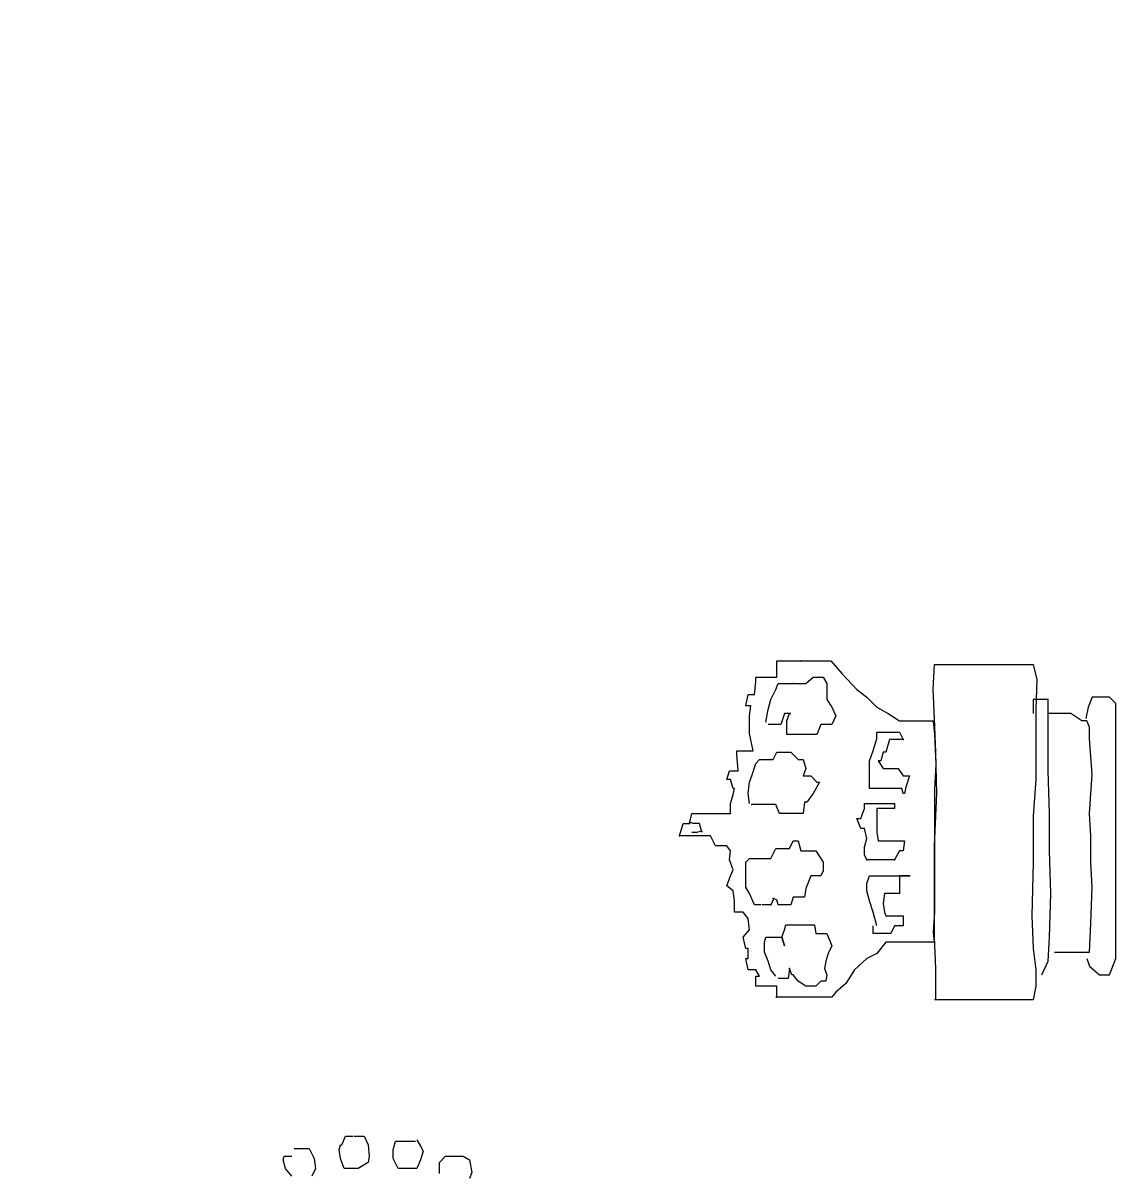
# Model space of a CAD drawing. Extents: x 731154 to 731744, y 4380181 to 4381208.
# Drawn here: x 731177.78 to 731186.57, y 4381048.42 to 4381057.62 of the extents above; entities that cross this region are included whole.
import ezdxf

# ---------------------------------------------------------------- set-up
doc = ezdxf.new("R2010")
doc.units = 0
doc.layers.get('0').update_dxf_attribs({"linetype": 'CONTINUOUS'})

msp = doc.modelspace()

# ---------------------------------------------------------------- linework, layer by layer
at = {"color": 0, "linetype": 'CONTINUOUS'}
for p, q in [((731183.81, 4381052.39), (731183.81, 4381052.52)), ((731183.81, 4381052.52), (731183.84, 4381052.52)), ((731183.81, 4381052.39), (731183.81, 4381052.52)), ((731183.81, 4381052.52), (731183.84, 4381052.52)), ((731183.84, 4381052.52), (731183.88, 4381052.52)), ((731183.84, 4381052.52), (731183.88, 4381052.52)), ((731183.88, 4381052.52), (731183.92, 4381052.52)), ((731183.88, 4381052.52), (731183.92, 4381052.52)), ((731183.92, 4381052.52), (731183.94, 4381052.52)), ((731183.92, 4381052.52), (731183.94, 4381052.52)), ((731183.94, 4381052.52), (731184, 4381052.52)), ((731183.94, 4381052.52), (731184, 4381052.52)), ((731184, 4381052.52), (731184.05, 4381052.52)), ((731184, 4381052.52), (731184.05, 4381052.52)), ((731184.05, 4381052.52), (731184.09, 4381052.52)), ((731184.05, 4381052.52), (731184.09, 4381052.52)), ((731184.09, 4381052.52), (731184.14, 4381052.52)), ((731184.09, 4381052.52), (731184.14, 4381052.52)), ((731184.14, 4381052.52), (731184.19, 4381052.52)), ((731184.14, 4381052.52), (731184.19, 4381052.52)), ((731184.19, 4381052.52), (731184.24, 4381052.52)), ((731184.19, 4381052.52), (731184.24, 4381052.52)), ((731184.24, 4381052.52), (731184.33, 4381052.42)), ((731184.24, 4381052.52), (731184.33, 4381052.42)), ((731185.06, 4381052.29), (731185.07, 4381052.49)), ((731185.06, 4381052.29), (731185.07, 4381052.49)), ((731185.07, 4381052.49), (731185.14, 4381052.49)), ((731185.07, 4381052.49), (731185.14, 4381052.49)), ((731185.14, 4381052.49), (731185.29, 4381052.49)), ((731185.14, 4381052.49), (731185.29, 4381052.49)), ((731185.29, 4381052.49), (731185.5, 4381052.49)), ((731185.29, 4381052.49), (731185.5, 4381052.49)), ((731185.5, 4381052.49), (731185.66, 4381052.49)), ((731185.5, 4381052.49), (731185.66, 4381052.49)), ((731185.66, 4381052.49), (731185.8, 4381052.49)), ((731185.66, 4381052.49), (731185.8, 4381052.49)), ((731185.8, 4381052.49), (731185.86, 4381052.49)), ((731185.8, 4381052.49), (731185.86, 4381052.49)), ((731185.86, 4381052.49), (731185.89, 4381052.37)), ((731185.86, 4381052.49), (731185.89, 4381052.37)), ((731183.63, 4381052.25), (731183.64, 4381052.35)), ((731183.63, 4381052.25), (731183.64, 4381052.35)), ((731183.64, 4381052.35), (731183.64, 4381052.39)), ((731183.64, 4381052.39), (731183.68, 4381052.39)), ((731183.64, 4381052.35), (731183.64, 4381052.39)), ((731183.64, 4381052.39), (731183.68, 4381052.39)), ((731183.68, 4381052.39), (731183.72, 4381052.39)), ((731183.68, 4381052.39), (731183.72, 4381052.39)), ((731183.72, 4381052.39), (731183.76, 4381052.39)), ((731183.72, 4381052.39), (731183.76, 4381052.39)), ((731183.76, 4381052.39), (731183.81, 4381052.39)), ((731183.76, 4381052.39), (731183.81, 4381052.39)), ((731183.8, 4381052.29), (731183.82, 4381052.34)), ((731183.8, 4381052.29), (731183.82, 4381052.34)), ((731183.82, 4381052.34), (731183.87, 4381052.34)), ((731183.82, 4381052.34), (731183.87, 4381052.34)), ((731183.87, 4381052.34), (731183.92, 4381052.34)), ((731183.87, 4381052.34), (731183.92, 4381052.34)), ((731183.92, 4381052.34), (731183.94, 4381052.34)), ((731183.92, 4381052.34), (731183.94, 4381052.34)), ((731183.94, 4381052.34), (731183.98, 4381052.34)), ((731183.94, 4381052.34), (731183.98, 4381052.34)), ((731183.98, 4381052.34), (731184, 4381052.34)), ((731183.98, 4381052.34), (731184, 4381052.34)), ((731184, 4381052.34), (731184.04, 4381052.34)), ((731184, 4381052.34), (731184.04, 4381052.34)), ((731184.04, 4381052.34), (731184.1, 4381052.39)), ((731184.04, 4381052.34), (731184.1, 4381052.39)), ((731184.1, 4381052.39), (731184.18, 4381052.39)), ((731184.1, 4381052.39), (731184.18, 4381052.39)), ((731184.18, 4381052.39), (731184.21, 4381052.34)), ((731184.18, 4381052.39), (731184.21, 4381052.34)), ((731184.21, 4381052.34), (731184.21, 4381052.27)), ((731184.21, 4381052.34), (731184.21, 4381052.27)), ((731184.33, 4381052.42), (731184.45, 4381052.29)), ((731184.33, 4381052.42), (731184.45, 4381052.29)), ((731185.89, 4381052.37), (731185.88, 4381052.13)), ((731185.89, 4381052.37), (731185.88, 4381052.13)), ((731183.56, 4381052.16), (731183.58, 4381052.25)), ((731183.56, 4381052.16), (731183.58, 4381052.25)), ((731183.58, 4381052.25), (731183.63, 4381052.25)), ((731183.58, 4381052.25), (731183.63, 4381052.25)), ((731183.76, 4381052.21), (731183.8, 4381052.29)), ((731183.76, 4381052.21), (731183.8, 4381052.29)), ((731184.21, 4381052.27), (731184.21, 4381052.21)), ((731184.21, 4381052.27), (731184.21, 4381052.21)), ((731184.45, 4381052.29), (731184.53, 4381052.23)), ((731184.45, 4381052.29), (731184.53, 4381052.23)), ((731185.07, 4381052.06), (731185.06, 4381052.29)), ((731185.07, 4381052.06), (731185.06, 4381052.29)), ((731183.6, 4381052.16), (731183.56, 4381052.16)), ((731183.6, 4381052.16), (731183.56, 4381052.16)), ((731183.59, 4381052.08), (731183.6, 4381052.16)), ((731183.59, 4381052.08), (731183.6, 4381052.16)), ((731183.74, 4381052.13), (731183.76, 4381052.21)), ((731183.74, 4381052.13), (731183.76, 4381052.21)), ((731184.21, 4381052.21), (731184.25, 4381052.15)), ((731184.21, 4381052.21), (731184.25, 4381052.15)), ((731184.53, 4381052.23), (731184.61, 4381052.15)), ((731184.53, 4381052.23), (731184.61, 4381052.15)), ((731185.89, 4381052.21), (731185.86, 4381052.21)), ((731185.86, 4381052.21), (731185.86, 4381052.15)), ((731185.89, 4381052.21), (731185.86, 4381052.21)), ((731185.86, 4381052.21), (731185.86, 4381052.15)), ((731185.93, 4381052.21), (731185.89, 4381052.21)), ((731185.93, 4381052.21), (731185.89, 4381052.21)), ((731185.98, 4381052.21), (731185.93, 4381052.21)), ((731185.98, 4381052.21), (731185.93, 4381052.21)), ((731185.98, 4381052.15), (731185.98, 4381052.21)), ((731185.98, 4381052.15), (731185.98, 4381052.21)), ((731186.33, 4381052.23), (731186.3, 4381052.15)), ((731186.33, 4381052.23), (731186.3, 4381052.15)), ((731186.39, 4381052.23), (731186.33, 4381052.23)), ((731186.39, 4381052.23), (731186.33, 4381052.23)), ((731186.47, 4381052.23), (731186.39, 4381052.23)), ((731186.47, 4381052.23), (731186.39, 4381052.23)), ((731186.52, 4381052.18), (731186.47, 4381052.23)), ((731186.52, 4381052.18), (731186.47, 4381052.23)), ((731186.52, 4381051.99), (731186.52, 4381052.18)), ((731186.52, 4381051.99), (731186.52, 4381052.18)), ((731183.59, 4381051.94), (731183.59, 4381052.08)), ((731183.59, 4381051.94), (731183.59, 4381052.08)), ((731183.72, 4381052.03), (731183.74, 4381052.13)), ((731183.72, 4381052.03), (731183.74, 4381052.13)), ((731183.87, 4381052.1), (731183.84, 4381052.01)), ((731183.87, 4381052.1), (731183.84, 4381052.01)), ((731183.89, 4381052.1), (731183.87, 4381052.1)), ((731183.89, 4381052.1), (731183.87, 4381052.1)), ((731183.89, 4381052.04), (731183.91, 4381052.1)), ((731183.91, 4381052.1), (731183.89, 4381052.1)), ((731183.89, 4381052.04), (731183.91, 4381052.1)), ((731183.91, 4381052.1), (731183.89, 4381052.1)), ((731183.91, 4381052.1), (731183.92, 4381052.1)), ((731183.92, 4381052.1), (731183.91, 4381052.1)), ((731183.91, 4381052.1), (731183.92, 4381052.1)), ((731183.92, 4381052.1), (731183.91, 4381052.1)), ((731184.25, 4381052.15), (731184.28, 4381052.08)), ((731184.25, 4381052.15), (731184.28, 4381052.08)), ((731184.28, 4381052.08), (731184.25, 4381052.01)), ((731184.28, 4381052.08), (731184.25, 4381052.01)), ((731184.61, 4381052.15), (731184.7, 4381052.1)), ((731184.61, 4381052.15), (731184.7, 4381052.1)), ((731184.7, 4381052.1), (731184.79, 4381052.04)), ((731184.7, 4381052.1), (731184.79, 4381052.04)), ((731185.86, 4381052.15), (731185.86, 4381052.1)), ((731185.86, 4381052.15), (731185.86, 4381052.1)), ((731185.88, 4381052.13), (731185.88, 4381051.88)), ((731185.88, 4381052.13), (731185.88, 4381051.88)), ((731185.98, 4381052.04), (731185.98, 4381052.15)), ((731185.98, 4381052.04), (731185.98, 4381052.15)), ((731186.02, 4381052.1), (731185.98, 4381052.1)), ((731186.02, 4381052.1), (731185.98, 4381052.1)), ((731186.09, 4381052.1), (731186.02, 4381052.1)), ((731186.09, 4381052.1), (731186.02, 4381052.1)), ((731186.16, 4381052.1), (731186.09, 4381052.1)), ((731186.16, 4381052.1), (731186.09, 4381052.1)), ((731186.25, 4381052.04), (731186.16, 4381052.1)), ((731186.25, 4381052.04), (731186.16, 4381052.1)), ((731186.3, 4381052.15), (731186.28, 4381052.06)), ((731186.3, 4381052.15), (731186.28, 4381052.06)), ((731183.76, 4381052.01), (731183.74, 4381052.01)), ((731183.76, 4381052.01), (731183.74, 4381052.01)), ((731183.8, 4381052.01), (731183.76, 4381052.01)), ((731183.8, 4381052.01), (731183.76, 4381052.01)), ((731183.84, 4381052.01), (731183.8, 4381052.01)), ((731183.84, 4381052.01), (731183.8, 4381052.01)), ((731183.89, 4381051.93), (731183.89, 4381052.04)), ((731183.89, 4381051.93), (731183.89, 4381052.04)), ((731184.16, 4381052.01), (731184.13, 4381051.93)), ((731184.16, 4381052.01), (731184.13, 4381051.93)), ((731184.19, 4381052.01), (731184.16, 4381052.01)), ((731184.19, 4381052.01), (731184.16, 4381052.01)), ((731184.25, 4381052.01), (731184.19, 4381052.01)), ((731184.25, 4381052.01), (731184.19, 4381052.01)), ((731184.79, 4381052.04), (731184.83, 4381052.04)), ((731184.79, 4381052.04), (731184.83, 4381052.04)), ((731184.83, 4381052.04), (731184.9, 4381052.04)), ((731184.83, 4381052.04), (731184.9, 4381052.04)), ((731184.9, 4381052.04), (731184.99, 4381052.04)), ((731184.9, 4381052.04), (731184.99, 4381052.04)), ((731184.99, 4381052.04), (731185.02, 4381052.04)), ((731184.99, 4381052.04), (731185.02, 4381052.04)), ((731185.02, 4381052.04), (731185.06, 4381052.04)), ((731185.02, 4381052.04), (731185.06, 4381052.04)), ((731185.06, 4381052.04), (731185.07, 4381051.93)), ((731185.06, 4381052.04), (731185.07, 4381051.93)), ((731185.08, 4381051.79), (731185.07, 4381052.06)), ((731185.08, 4381051.79), (731185.07, 4381052.06)), ((731185.98, 4381051.89), (731185.98, 4381052.04)), ((731185.98, 4381051.89), (731185.98, 4381052.04)), ((731186.29, 4381052.04), (731186.25, 4381052.04)), ((731186.29, 4381052.04), (731186.25, 4381052.04)), ((731186.31, 4381051.99), (731186.29, 4381052.04)), ((731186.31, 4381051.99), (731186.29, 4381052.04)), ((731186.31, 4381051.9), (731186.31, 4381051.99)), ((731186.31, 4381051.9), (731186.31, 4381051.99)), ((731186.52, 4381051.79), (731186.52, 4381051.99)), ((731186.52, 4381051.79), (731186.52, 4381051.99)), ((731183.62, 4381051.8), (731183.59, 4381051.94)), ((731183.62, 4381051.8), (731183.59, 4381051.94)), ((731183.92, 4381051.93), (731183.89, 4381051.93)), ((731183.92, 4381051.93), (731183.89, 4381051.93)), ((731183.98, 4381051.93), (731183.92, 4381051.93)), ((731183.98, 4381051.93), (731183.92, 4381051.93)), ((731184.03, 4381051.93), (731183.98, 4381051.93)), ((731184.03, 4381051.93), (731183.98, 4381051.93)), ((731184.1, 4381051.93), (731184.03, 4381051.93)), ((731184.1, 4381051.93), (731184.03, 4381051.93)), ((731184.13, 4381051.93), (731184.1, 4381051.93)), ((731184.13, 4381051.93), (731184.1, 4381051.93)), ((731184.58, 4381051.8), (731184.61, 4381051.9)), ((731184.58, 4381051.8), (731184.61, 4381051.9)), ((731184.61, 4381051.9), (731184.61, 4381051.95)), ((731184.61, 4381051.95), (731184.64, 4381051.95)), ((731184.61, 4381051.9), (731184.61, 4381051.95)), ((731184.61, 4381051.95), (731184.64, 4381051.95)), ((731184.64, 4381051.95), (731184.68, 4381051.95)), ((731184.64, 4381051.95), (731184.68, 4381051.95)), ((731184.68, 4381051.95), (731184.72, 4381051.95)), ((731184.68, 4381051.95), (731184.72, 4381051.95)), ((731184.71, 4381051.89), (731184.68, 4381051.79)), ((731184.71, 4381051.89), (731184.68, 4381051.79)), ((731184.75, 4381051.89), (731184.71, 4381051.89)), ((731184.75, 4381051.89), (731184.71, 4381051.89)), ((731184.72, 4381051.95), (731184.79, 4381051.95)), ((731184.72, 4381051.95), (731184.79, 4381051.95)), ((731184.82, 4381051.89), (731184.75, 4381051.89)), ((731184.82, 4381051.89), (731184.75, 4381051.89)), ((731184.79, 4381051.95), (731184.82, 4381051.89)), ((731184.79, 4381051.95), (731184.82, 4381051.89)), ((731185.07, 4381051.93), (731185.08, 4381051.69)), ((731185.07, 4381051.93), (731185.08, 4381051.69)), ((731185.88, 4381051.88), (731185.88, 4381051.57)), ((731185.88, 4381051.88), (731185.88, 4381051.57)), ((731185.98, 4381051.64), (731185.98, 4381051.89)), ((731185.98, 4381051.64), (731185.98, 4381051.89)), ((731186.33, 4381051.61), (731186.31, 4381051.9)), ((731186.33, 4381051.61), (731186.31, 4381051.9)), ((731183.49, 4381051.77), (731183.49, 4381051.8)), ((731183.49, 4381051.8), (731183.51, 4381051.8)), ((731183.49, 4381051.77), (731183.49, 4381051.8)), ((731183.49, 4381051.8), (731183.51, 4381051.8)), ((731183.51, 4381051.8), (731183.55, 4381051.8)), ((731183.51, 4381051.8), (731183.55, 4381051.8)), ((731183.55, 4381051.8), (731183.59, 4381051.8)), ((731183.55, 4381051.8), (731183.59, 4381051.8)), ((731183.59, 4381051.8), (731183.62, 4381051.8)), ((731183.59, 4381051.8), (731183.62, 4381051.8)), ((731183.78, 4381051.73), (731183.81, 4381051.79)), ((731183.78, 4381051.73), (731183.81, 4381051.79)), ((731183.81, 4381051.79), (731183.84, 4381051.79)), ((731183.81, 4381051.79), (731183.84, 4381051.79)), ((731183.84, 4381051.79), (731183.92, 4381051.79)), ((731183.84, 4381051.79), (731183.92, 4381051.79)), ((731183.92, 4381051.79), (731183.98, 4381051.73)), ((731183.92, 4381051.79), (731183.98, 4381051.73)), ((731184.55, 4381051.72), (731184.58, 4381051.8)), ((731184.55, 4381051.72), (731184.58, 4381051.8)), ((731184.66, 4381051.79), (731184.64, 4381051.72)), ((731184.66, 4381051.79), (731184.64, 4381051.72)), ((731184.68, 4381051.79), (731184.66, 4381051.79)), ((731184.68, 4381051.79), (731184.66, 4381051.79)), ((731185.09, 4381051.46), (731185.08, 4381051.79)), ((731185.09, 4381051.46), (731185.08, 4381051.79)), ((731186.52, 4381051.39), (731186.52, 4381051.79)), ((731186.52, 4381051.39), (731186.52, 4381051.79)), ((731183.5, 4381051.64), (731183.49, 4381051.77)), ((731183.5, 4381051.64), (731183.49, 4381051.77)), ((731183.61, 4381051.6), (731183.64, 4381051.7)), ((731183.61, 4381051.6), (731183.64, 4381051.7)), ((731183.64, 4381051.7), (731183.67, 4381051.73)), ((731183.64, 4381051.7), (731183.67, 4381051.73)), ((731183.67, 4381051.73), (731183.69, 4381051.73)), ((731183.67, 4381051.73), (731183.69, 4381051.73)), ((731183.69, 4381051.73), (731183.72, 4381051.73)), ((731183.69, 4381051.73), (731183.72, 4381051.73)), ((731183.72, 4381051.73), (731183.76, 4381051.73)), ((731183.72, 4381051.73), (731183.76, 4381051.73)), ((731183.76, 4381051.73), (731183.78, 4381051.73)), ((731183.76, 4381051.73), (731183.78, 4381051.73)), ((731183.98, 4381051.73), (731184.02, 4381051.73)), ((731183.98, 4381051.73), (731184.02, 4381051.73)), ((731184.02, 4381051.73), (731184.04, 4381051.66)), ((731184.02, 4381051.73), (731184.04, 4381051.66)), ((731184.55, 4381051.66), (731184.55, 4381051.72)), ((731184.55, 4381051.66), (731184.55, 4381051.72)), ((731184.64, 4381051.72), (731184.62, 4381051.72)), ((731184.62, 4381051.72), (731184.66, 4381051.66)), ((731184.64, 4381051.72), (731184.62, 4381051.72)), ((731184.62, 4381051.72), (731184.66, 4381051.66)), ((731183.41, 4381051.57), (731183.43, 4381051.64)), ((731183.41, 4381051.57), (731183.43, 4381051.64)), ((731183.43, 4381051.64), (731183.46, 4381051.64)), ((731183.43, 4381051.64), (731183.46, 4381051.64)), ((731183.46, 4381051.64), (731183.49, 4381051.64)), ((731183.46, 4381051.64), (731183.49, 4381051.64)), ((731183.49, 4381051.64), (731183.5, 4381051.64)), ((731183.49, 4381051.64), (731183.5, 4381051.64)), ((731184.04, 4381051.66), (731184.02, 4381051.6)), ((731184.04, 4381051.66), (731184.02, 4381051.6)), ((731184.55, 4381051.57), (731184.55, 4381051.66)), ((731184.55, 4381051.57), (731184.55, 4381051.66)), ((731184.66, 4381051.66), (731184.7, 4381051.66)), ((731184.66, 4381051.66), (731184.7, 4381051.66)), ((731184.7, 4381051.66), (731184.74, 4381051.66)), ((731184.7, 4381051.66), (731184.74, 4381051.66)), ((731184.74, 4381051.66), (731184.78, 4381051.66)), ((731184.74, 4381051.66), (731184.78, 4381051.66)), ((731184.78, 4381051.66), (731184.82, 4381051.6)), ((731184.78, 4381051.66), (731184.82, 4381051.6)), ((731185.08, 4381051.69), (731185.07, 4381051.49)), ((731185.08, 4381051.69), (731185.07, 4381051.49)), ((731185.99, 4381051.3), (731185.98, 4381051.64)), ((731185.99, 4381051.3), (731185.98, 4381051.64)), ((731186.31, 4381051.3), (731186.33, 4381051.61)), ((731186.31, 4381051.3), (731186.33, 4381051.61)), ((731183.44, 4381051.57), (731183.41, 4381051.57)), ((731183.44, 4381051.57), (731183.41, 4381051.57)), ((731183.46, 4381051.5), (731183.44, 4381051.57)), ((731183.46, 4381051.5), (731183.44, 4381051.57)), ((731183.58, 4381051.46), (731183.59, 4381051.55)), ((731183.58, 4381051.46), (731183.59, 4381051.55)), ((731183.59, 4381051.55), (731183.61, 4381051.6)), ((731183.59, 4381051.55), (731183.61, 4381051.6)), ((731184.02, 4381051.6), (731184.08, 4381051.6)), ((731184.02, 4381051.6), (731184.08, 4381051.6)), ((731184.08, 4381051.6), (731184.13, 4381051.55)), ((731184.08, 4381051.6), (731184.13, 4381051.55)), ((731184.15, 4381051.55), (731184.1, 4381051.46)), ((731184.15, 4381051.55), (731184.1, 4381051.46)), ((731184.13, 4381051.55), (731184.15, 4381051.55)), ((731184.13, 4381051.55), (731184.15, 4381051.55)), ((731184.55, 4381051.5), (731184.55, 4381051.57)), ((731184.55, 4381051.5), (731184.55, 4381051.57)), ((731184.82, 4381051.6), (731184.83, 4381051.6)), ((731184.82, 4381051.6), (731184.83, 4381051.6)), ((731184.83, 4381051.6), (731184.87, 4381051.6)), ((731184.83, 4381051.6), (731184.87, 4381051.6)), ((731184.84, 4381051.51), (731184.83, 4381051.46)), ((731184.84, 4381051.51), (731184.83, 4381051.46)), ((731184.87, 4381051.6), (731184.84, 4381051.51)), ((731184.87, 4381051.6), (731184.84, 4381051.51)), ((731185.88, 4381051.57), (731185.86, 4381051.28)), ((731185.88, 4381051.57), (731185.86, 4381051.28)), ((731183.44, 4381051.38), (731183.46, 4381051.45)), ((731183.44, 4381051.38), (731183.46, 4381051.45)), ((731183.46, 4381051.45), (731183.47, 4381051.5)), ((731183.47, 4381051.5), (731183.46, 4381051.5)), ((731183.46, 4381051.45), (731183.47, 4381051.5)), ((731183.47, 4381051.5), (731183.46, 4381051.5)), ((731183.59, 4381051.38), (731183.58, 4381051.46)), ((731183.59, 4381051.38), (731183.58, 4381051.46)), ((731184.1, 4381051.46), (731184.05, 4381051.39)), ((731184.1, 4381051.46), (731184.05, 4381051.39)), ((731184.58, 4381051.5), (731184.55, 4381051.5)), ((731184.58, 4381051.5), (731184.55, 4381051.5)), ((731184.64, 4381051.5), (731184.58, 4381051.5)), ((731184.64, 4381051.5), (731184.58, 4381051.5)), ((731184.72, 4381051.5), (731184.64, 4381051.5)), ((731184.72, 4381051.5), (731184.64, 4381051.5)), ((731184.79, 4381051.5), (731184.72, 4381051.5)), ((731184.79, 4381051.5), (731184.72, 4381051.5)), ((731184.81, 4381051.5), (731184.79, 4381051.5)), ((731184.81, 4381051.5), (731184.79, 4381051.5)), ((731184.82, 4381051.46), (731184.81, 4381051.5)), ((731184.82, 4381051.46), (731184.81, 4381051.5)), ((731184.83, 4381051.46), (731184.82, 4381051.46)), ((731184.83, 4381051.46), (731184.82, 4381051.46)), ((731185.07, 4381051.49), (731185.07, 4381051.27)), ((731185.07, 4381051.49), (731185.07, 4381051.27)), ((731185.07, 4381051.04), (731185.09, 4381051.46)), ((731185.07, 4381051.04), (731185.09, 4381051.46)), ((731183.44, 4381051.3), (731183.44, 4381051.38)), ((731183.44, 4381051.3), (731183.44, 4381051.38)), ((731183.64, 4381051.37), (731183.61, 4381051.37)), ((731183.64, 4381051.37), (731183.61, 4381051.37)), ((731183.68, 4381051.37), (731183.64, 4381051.37)), ((731183.68, 4381051.37), (731183.64, 4381051.37)), ((731183.72, 4381051.37), (731183.68, 4381051.37)), ((731183.72, 4381051.37), (731183.68, 4381051.37)), ((731183.74, 4381051.37), (731183.72, 4381051.37)), ((731183.74, 4381051.37), (731183.72, 4381051.37)), ((731183.76, 4381051.37), (731183.74, 4381051.37)), ((731183.76, 4381051.37), (731183.74, 4381051.37)), ((731183.8, 4381051.37), (731183.76, 4381051.37)), ((731183.8, 4381051.37), (731183.76, 4381051.37)), ((731183.83, 4381051.3), (731183.8, 4381051.37)), ((731183.83, 4381051.3), (731183.8, 4381051.37)), ((731184.03, 4381051.39), (731184.02, 4381051.3)), ((731184.03, 4381051.39), (731184.02, 4381051.3)), ((731184.05, 4381051.39), (731184.03, 4381051.39)), ((731184.05, 4381051.39), (731184.03, 4381051.39)), ((731184.48, 4381051.26), (731184.51, 4381051.34)), ((731184.48, 4381051.26), (731184.51, 4381051.34)), ((731184.51, 4381051.34), (731184.51, 4381051.38)), ((731184.51, 4381051.38), (731184.53, 4381051.38)), ((731184.51, 4381051.34), (731184.51, 4381051.38)), ((731184.51, 4381051.38), (731184.53, 4381051.38)), ((731184.53, 4381051.38), (731184.58, 4381051.38)), ((731184.53, 4381051.38), (731184.58, 4381051.38)), ((731184.58, 4381051.38), (731184.66, 4381051.38)), ((731184.58, 4381051.38), (731184.66, 4381051.38)), ((731184.64, 4381051.34), (731184.61, 4381051.34)), ((731184.61, 4381051.34), (731184.61, 4381051.19)), ((731184.64, 4381051.34), (731184.61, 4381051.34)), ((731184.61, 4381051.34), (731184.61, 4381051.19)), ((731184.68, 4381051.34), (731184.64, 4381051.34)), ((731184.68, 4381051.34), (731184.64, 4381051.34)), ((731184.66, 4381051.38), (731184.71, 4381051.38)), ((731184.66, 4381051.38), (731184.71, 4381051.38)), ((731184.72, 4381051.34), (731184.68, 4381051.34)), ((731184.72, 4381051.34), (731184.68, 4381051.34)), ((731184.71, 4381051.38), (731184.75, 4381051.38)), ((731184.71, 4381051.38), (731184.75, 4381051.38)), ((731184.75, 4381051.34), (731184.72, 4381051.34)), ((731184.75, 4381051.34), (731184.72, 4381051.34)), ((731184.75, 4381051.38), (731184.75, 4381051.34)), ((731184.75, 4381051.38), (731184.75, 4381051.34)), ((731186.52, 4381051.03), (731186.52, 4381051.39)), ((731186.52, 4381051.03), (731186.52, 4381051.39)), ((731183.11, 4381051.22), (731183.13, 4381051.3)), ((731183.11, 4381051.22), (731183.13, 4381051.3)), ((731183.13, 4381051.3), (731183.15, 4381051.3)), ((731183.13, 4381051.3), (731183.15, 4381051.3)), ((731183.15, 4381051.3), (731183.19, 4381051.3)), ((731183.15, 4381051.3), (731183.19, 4381051.3)), ((731183.19, 4381051.3), (731183.24, 4381051.3)), ((731183.19, 4381051.3), (731183.24, 4381051.3)), ((731183.24, 4381051.3), (731183.3, 4381051.3)), ((731183.24, 4381051.3), (731183.3, 4381051.3)), ((731183.3, 4381051.3), (731183.34, 4381051.3)), ((731183.3, 4381051.3), (731183.34, 4381051.3)), ((731183.34, 4381051.3), (731183.38, 4381051.3)), ((731183.34, 4381051.3), (731183.38, 4381051.3)), ((731183.38, 4381051.3), (731183.41, 4381051.3)), ((731183.38, 4381051.3), (731183.41, 4381051.3)), ((731183.41, 4381051.3), (731183.43, 4381051.3)), ((731183.41, 4381051.3), (731183.43, 4381051.3)), ((731183.43, 4381051.3), (731183.44, 4381051.3)), ((731183.43, 4381051.3), (731183.44, 4381051.3)), ((731183.87, 4381051.3), (731183.83, 4381051.3)), ((731183.87, 4381051.3), (731183.83, 4381051.3)), ((731183.94, 4381051.3), (731183.87, 4381051.3)), ((731183.94, 4381051.3), (731183.87, 4381051.3)), ((731184, 4381051.3), (731183.94, 4381051.3)), ((731184, 4381051.3), (731183.94, 4381051.3)), ((731184.02, 4381051.3), (731184, 4381051.3)), ((731184.02, 4381051.3), (731184, 4381051.3)), ((731184.48, 4381051.18), (731184.45, 4381051.26)), ((731184.45, 4381051.26), (731184.48, 4381051.26)), ((731184.48, 4381051.18), (731184.45, 4381051.26)), ((731184.45, 4381051.26), (731184.48, 4381051.26)), ((731185.07, 4381051.27), (731185.07, 4381051)), ((731185.07, 4381051.27), (731185.07, 4381051)), ((731185.86, 4381051.28), (731185.86, 4381050.91)), ((731185.86, 4381051.28), (731185.86, 4381050.91)), ((731185.99, 4381051), (731185.99, 4381051.3)), ((731185.99, 4381051), (731185.99, 4381051.3)), ((731186.32, 4381051.12), (731186.31, 4381051.3)), ((731186.32, 4381051.12), (731186.31, 4381051.3)), ((731183.03, 4381051.12), (731183.06, 4381051.22)), ((731183.03, 4381051.12), (731183.06, 4381051.22)), ((731183.06, 4381051.22), (731183.1, 4381051.22)), ((731183.06, 4381051.22), (731183.1, 4381051.22)), ((731183.1, 4381051.22), (731183.11, 4381051.22)), ((731183.1, 4381051.22), (731183.11, 4381051.22)), ((731183.14, 4381051.22), (731183.11, 4381051.23)), ((731183.11, 4381051.23), (731183.11, 4381051.22)), ((731183.14, 4381051.22), (731183.11, 4381051.23)), ((731183.11, 4381051.23), (731183.11, 4381051.22)), ((731183.13, 4381051.15), (731183.17, 4381051.15)), ((731183.13, 4381051.15), (731183.17, 4381051.15)), ((731183.19, 4381051.22), (731183.14, 4381051.22)), ((731183.19, 4381051.22), (731183.14, 4381051.22)), ((731183.17, 4381051.15), (731183.21, 4381051.16)), ((731183.17, 4381051.15), (731183.21, 4381051.16)), ((731183.21, 4381051.15), (731183.19, 4381051.22)), ((731183.21, 4381051.15), (731183.19, 4381051.22)), ((731183.21, 4381051.16), (731183.21, 4381051.15)), ((731183.21, 4381051.16), (731183.21, 4381051.15)), ((731184.51, 4381051.18), (731184.48, 4381051.18)), ((731184.51, 4381051.18), (731184.48, 4381051.18)), ((731184.53, 4381051.1), (731184.51, 4381051.18)), ((731184.53, 4381051.1), (731184.51, 4381051.18)), ((731184.61, 4381051.19), (731184.61, 4381051.15)), ((731184.61, 4381051.19), (731184.61, 4381051.15)), ((731184.61, 4381051.15), (731184.62, 4381051.08)), ((731184.61, 4381051.15), (731184.62, 4381051.08)), ((731183.04, 4381051.12), (731183.03, 4381051.12)), ((731183.04, 4381051.12), (731183.03, 4381051.12)), ((731183.1, 4381051.12), (731183.04, 4381051.12)), ((731183.1, 4381051.12), (731183.04, 4381051.12)), ((731183.15, 4381051.12), (731183.1, 4381051.12)), ((731183.15, 4381051.12), (731183.1, 4381051.12)), ((731183.2, 4381051.12), (731183.15, 4381051.12)), ((731183.2, 4381051.12), (731183.15, 4381051.12)), ((731183.24, 4381051.12), (731183.2, 4381051.12)), ((731183.24, 4381051.12), (731183.2, 4381051.12)), ((731183.28, 4381051.12), (731183.24, 4381051.12)), ((731183.28, 4381051.12), (731183.24, 4381051.12)), ((731183.32, 4381051.04), (731183.28, 4381051.12)), ((731183.32, 4381051.04), (731183.28, 4381051.12)), ((731183.91, 4381051.02), (731183.94, 4381051.08)), ((731183.91, 4381051.02), (731183.94, 4381051.08)), ((731183.94, 4381051.08), (731183.98, 4381051.08)), ((731183.94, 4381051.08), (731183.98, 4381051.08)), ((731183.98, 4381051.08), (731184, 4381051)), ((731183.98, 4381051.08), (731184, 4381051)), ((731184.51, 4381051.03), (731184.53, 4381051.1)), ((731184.51, 4381051.03), (731184.53, 4381051.1)), ((731184.62, 4381051.08), (731184.64, 4381051.08)), ((731184.62, 4381051.08), (731184.64, 4381051.08)), ((731184.64, 4381051.08), (731184.66, 4381051.08)), ((731184.64, 4381051.08), (731184.66, 4381051.08)), ((731184.66, 4381051.08), (731184.7, 4381051.08)), ((731184.66, 4381051.08), (731184.7, 4381051.08)), ((731184.7, 4381051.08), (731184.75, 4381051.08)), ((731184.7, 4381051.08), (731184.75, 4381051.08)), ((731184.75, 4381051.08), (731184.79, 4381051.08)), ((731184.75, 4381051.08), (731184.79, 4381051.08)), ((731184.79, 4381051.08), (731184.83, 4381051.08)), ((731184.79, 4381051.08), (731184.83, 4381051.08)), ((731184.83, 4381051.08), (731184.82, 4381051)), ((731184.83, 4381051.08), (731184.82, 4381051)), ((731186.32, 4381050.91), (731186.32, 4381051.12)), ((731186.32, 4381050.91), (731186.32, 4381051.12)), ((731183.38, 4381051.04), (731183.32, 4381051.04)), ((731183.38, 4381051.04), (731183.32, 4381051.04)), ((731183.41, 4381051.04), (731183.38, 4381051.04)), ((731183.41, 4381051.04), (731183.38, 4381051.04)), ((731183.44, 4381051), (731183.41, 4381051.04)), ((731183.44, 4381051), (731183.41, 4381051.04)), ((731183.43, 4381050.93), (731183.44, 4381051)), ((731183.43, 4381050.93), (731183.44, 4381051)), ((731183.76, 4381050.94), (731183.8, 4381051.02)), ((731183.76, 4381050.94), (731183.8, 4381051.02)), ((731183.8, 4381051.02), (731183.91, 4381051.02)), ((731183.8, 4381051.02), (731183.91, 4381051.02)), ((731184, 4381051), (731184.04, 4381051)), ((731184, 4381051), (731184.04, 4381051)), ((731184.04, 4381051), (731184.12, 4381051)), ((731184.04, 4381051), (731184.12, 4381051)), ((731184.12, 4381051), (731184.18, 4381050.91)), ((731184.12, 4381051), (731184.18, 4381050.91)), ((731184.51, 4381050.97), (731184.51, 4381051.03)), ((731184.51, 4381050.97), (731184.51, 4381051.03)), ((731184.53, 4381050.93), (731184.51, 4381050.97)), ((731184.53, 4381050.93), (731184.51, 4381050.97)), ((731184.79, 4381051), (731184.75, 4381050.93)), ((731184.79, 4381051), (731184.75, 4381050.93)), ((731184.82, 4381051), (731184.79, 4381051)), ((731184.82, 4381051), (731184.79, 4381051)), ((731185.07, 4381050.7), (731185.07, 4381051.04)), ((731185.07, 4381050.7), (731185.07, 4381051.04)), ((731185.07, 4381051), (731185.07, 4381050.74)), ((731185.07, 4381051), (731185.07, 4381050.74)), ((731186, 4381050.66), (731185.99, 4381051)), ((731186, 4381050.66), (731185.99, 4381051)), ((731186.52, 4381050.74), (731186.52, 4381051.03)), ((731186.52, 4381050.74), (731186.52, 4381051.03)), ((731183.46, 4381050.85), (731183.43, 4381050.93)), ((731183.46, 4381050.85), (731183.43, 4381050.93)), ((731183.56, 4381050.91), (731183.59, 4381050.94)), ((731183.56, 4381050.91), (731183.59, 4381050.94)), ((731183.56, 4381050.8), (731183.56, 4381050.91)), ((731183.56, 4381050.8), (731183.56, 4381050.91)), ((731183.59, 4381050.94), (731183.61, 4381050.94)), ((731183.59, 4381050.94), (731183.61, 4381050.94)), ((731183.61, 4381050.94), (731183.64, 4381050.94)), ((731183.61, 4381050.94), (731183.64, 4381050.94)), ((731183.64, 4381050.94), (731183.69, 4381050.94)), ((731183.64, 4381050.94), (731183.69, 4381050.94)), ((731183.69, 4381050.94), (731183.72, 4381050.94)), ((731183.69, 4381050.94), (731183.72, 4381050.94)), ((731183.72, 4381050.94), (731183.76, 4381050.94)), ((731183.72, 4381050.94), (731183.76, 4381050.94)), ((731184.18, 4381050.91), (731184.18, 4381050.84)), ((731184.18, 4381050.91), (731184.18, 4381050.84)), ((731184.61, 4381050.93), (731184.53, 4381050.93)), ((731184.61, 4381050.93), (731184.53, 4381050.93)), ((731184.64, 4381050.93), (731184.61, 4381050.93)), ((731184.64, 4381050.93), (731184.61, 4381050.93)), ((731184.7, 4381050.93), (731184.64, 4381050.93)), ((731184.7, 4381050.93), (731184.64, 4381050.93)), ((731184.74, 4381050.93), (731184.7, 4381050.93)), ((731184.74, 4381050.93), (731184.7, 4381050.93)), ((731184.75, 4381050.93), (731184.74, 4381050.93)), ((731184.75, 4381050.93), (731184.74, 4381050.93)), ((731185.86, 4381050.91), (731185.85, 4381050.48)), ((731185.86, 4381050.91), (731185.85, 4381050.48)), ((731186.33, 4381050.71), (731186.32, 4381050.91)), ((731186.33, 4381050.71), (731186.32, 4381050.91)), ((731183.41, 4381050.72), (731183.44, 4381050.8)), ((731183.41, 4381050.72), (731183.44, 4381050.8)), ((731183.44, 4381050.8), (731183.46, 4381050.85)), ((731183.44, 4381050.8), (731183.46, 4381050.85)), ((731183.56, 4381050.71), (731183.56, 4381050.8)), ((731183.56, 4381050.71), (731183.56, 4381050.8)), ((731184.08, 4381050.8), (731184.04, 4381050.7)), ((731184.08, 4381050.8), (731184.04, 4381050.7)), ((731184.11, 4381050.8), (731184.08, 4381050.8)), ((731184.11, 4381050.8), (731184.08, 4381050.8)), ((731184.16, 4381050.8), (731184.11, 4381050.8)), ((731184.16, 4381050.8), (731184.11, 4381050.8)), ((731184.18, 4381050.84), (731184.16, 4381050.8)), ((731184.18, 4381050.84), (731184.16, 4381050.8)), ((731184.53, 4381050.74), (731184.55, 4381050.8)), ((731184.53, 4381050.74), (731184.55, 4381050.8)), ((731184.55, 4381050.8), (731184.61, 4381050.8)), ((731184.55, 4381050.8), (731184.61, 4381050.8)), ((731184.61, 4381050.8), (731184.66, 4381050.8)), ((731184.61, 4381050.8), (731184.66, 4381050.8)), ((731184.66, 4381050.8), (731184.7, 4381050.8)), ((731184.66, 4381050.8), (731184.7, 4381050.8)), ((731184.7, 4381050.8), (731184.72, 4381050.8)), ((731184.7, 4381050.8), (731184.72, 4381050.8)), ((731184.72, 4381050.8), (731184.74, 4381050.8)), ((731184.72, 4381050.8), (731184.74, 4381050.8)), ((731184.74, 4381050.8), (731184.78, 4381050.8)), ((731184.74, 4381050.8), (731184.78, 4381050.8)), ((731184.78, 4381050.8), (731184.79, 4381050.8)), ((731184.78, 4381050.8), (731184.79, 4381050.8)), ((731184.79, 4381050.8), (731184.81, 4381050.8)), ((731184.81, 4381050.8), (731184.79, 4381050.8)), ((731184.79, 4381050.8), (731184.79, 4381050.66)), ((731184.79, 4381050.8), (731184.81, 4381050.8)), ((731184.81, 4381050.8), (731184.79, 4381050.8)), ((731184.79, 4381050.8), (731184.79, 4381050.66)), ((731184.81, 4381050.8), (731184.82, 4381050.8)), ((731184.83, 4381050.8), (731184.81, 4381050.8)), ((731184.81, 4381050.8), (731184.82, 4381050.8)), ((731184.83, 4381050.8), (731184.81, 4381050.8)), ((731184.82, 4381050.8), (731184.84, 4381050.8)), ((731184.82, 4381050.8), (731184.84, 4381050.8)), ((731184.87, 4381050.8), (731184.83, 4381050.8)), ((731184.87, 4381050.8), (731184.83, 4381050.8)), ((731184.84, 4381050.8), (731184.87, 4381050.8)), ((731184.84, 4381050.8), (731184.87, 4381050.8)), ((731183.46, 4381050.68), (731183.41, 4381050.72)), ((731183.46, 4381050.68), (731183.41, 4381050.72)), ((731183.59, 4381050.66), (731183.56, 4381050.71)), ((731183.59, 4381050.66), (731183.56, 4381050.71)), ((731184.04, 4381050.7), (731184.03, 4381050.63)), ((731184.04, 4381050.7), (731184.03, 4381050.63)), ((731184.53, 4381050.68), (731184.53, 4381050.74)), ((731184.53, 4381050.68), (731184.53, 4381050.74)), ((731185.07, 4381050.74), (731185.07, 4381050.51)), ((731185.07, 4381050.74), (731185.07, 4381050.51)), ((731185.07, 4381050.31), (731185.07, 4381050.7)), ((731185.07, 4381050.31), (731185.07, 4381050.7)), ((731186.32, 4381050.42), (731186.33, 4381050.71)), ((731186.32, 4381050.42), (731186.33, 4381050.71)), ((731186.52, 4381050.39), (731186.52, 4381050.74)), ((731186.52, 4381050.39), (731186.52, 4381050.74)), ((731183.47, 4381050.6), (731183.46, 4381050.68)), ((731183.47, 4381050.6), (731183.46, 4381050.68)), ((731183.47, 4381050.51), (731183.47, 4381050.6)), ((731183.47, 4381050.51), (731183.47, 4381050.6)), ((731183.63, 4381050.57), (731183.59, 4381050.66)), ((731183.63, 4381050.57), (731183.59, 4381050.66)), ((731183.78, 4381050.61), (731183.76, 4381050.57)), ((731183.78, 4381050.61), (731183.76, 4381050.57)), ((731183.81, 4381050.61), (731183.78, 4381050.62)), ((731183.78, 4381050.62), (731183.78, 4381050.61)), ((731183.81, 4381050.61), (731183.78, 4381050.62)), ((731183.78, 4381050.62), (731183.78, 4381050.61)), ((731183.82, 4381050.57), (731183.81, 4381050.61)), ((731183.82, 4381050.57), (731183.81, 4381050.61)), ((731183.94, 4381050.63), (731183.92, 4381050.57)), ((731183.94, 4381050.63), (731183.92, 4381050.57)), ((731184, 4381050.63), (731183.94, 4381050.63)), ((731184, 4381050.63), (731183.94, 4381050.63)), ((731184.03, 4381050.63), (731184, 4381050.63)), ((731184.03, 4381050.63), (731184, 4381050.63)), ((731184.55, 4381050.6), (731184.53, 4381050.68)), ((731184.55, 4381050.6), (731184.53, 4381050.68)), ((731184.58, 4381050.51), (731184.55, 4381050.6)), ((731184.58, 4381050.51), (731184.55, 4381050.6)), ((731184.67, 4381050.66), (731184.66, 4381050.58)), ((731184.67, 4381050.66), (731184.66, 4381050.58)), ((731184.71, 4381050.66), (731184.67, 4381050.66)), ((731184.71, 4381050.66), (731184.67, 4381050.66)), ((731184.75, 4381050.66), (731184.71, 4381050.66)), ((731184.75, 4381050.66), (731184.71, 4381050.66)), ((731184.79, 4381050.66), (731184.75, 4381050.66)), ((731184.79, 4381050.66), (731184.75, 4381050.66)), ((731185.99, 4381050.31), (731186, 4381050.66)), ((731185.99, 4381050.31), (731186, 4381050.66)), ((731183.49, 4381050.51), (731183.47, 4381050.51)), ((731183.49, 4381050.51), (731183.47, 4381050.51)), ((731183.54, 4381050.51), (731183.49, 4381050.51)), ((731183.54, 4381050.51), (731183.49, 4381050.51)), ((731183.58, 4381050.46), (731183.54, 4381050.51)), ((731183.58, 4381050.46), (731183.54, 4381050.51)), ((731183.68, 4381050.57), (731183.63, 4381050.57)), ((731183.68, 4381050.57), (731183.63, 4381050.57)), ((731183.71, 4381050.57), (731183.69, 4381050.57)), ((731183.71, 4381050.57), (731183.69, 4381050.57)), ((731183.76, 4381050.57), (731183.71, 4381050.57)), ((731183.76, 4381050.57), (731183.71, 4381050.57)), ((731183.84, 4381050.57), (731183.82, 4381050.57)), ((731183.84, 4381050.57), (731183.82, 4381050.57)), ((731183.89, 4381050.57), (731183.84, 4381050.57)), ((731183.89, 4381050.57), (731183.84, 4381050.57)), ((731183.92, 4381050.57), (731183.89, 4381050.57)), ((731183.92, 4381050.57), (731183.89, 4381050.57)), ((731184.61, 4381050.4), (731184.58, 4381050.51)), ((731184.61, 4381050.4), (731184.58, 4381050.51)), ((731184.66, 4381050.58), (731184.67, 4381050.51)), ((731184.66, 4381050.58), (731184.67, 4381050.51)), ((731184.67, 4381050.51), (731184.68, 4381050.48)), ((731184.67, 4381050.51), (731184.68, 4381050.48)), ((731185.07, 4381050.51), (731185.06, 4381050.35)), ((731185.07, 4381050.51), (731185.06, 4381050.35)), ((731183.59, 4381050.37), (731183.58, 4381050.46)), ((731183.59, 4381050.37), (731183.58, 4381050.46)), ((731183.87, 4381050.37), (731183.88, 4381050.41)), ((731183.87, 4381050.37), (731183.88, 4381050.41)), ((731183.88, 4381050.41), (731183.91, 4381050.41)), ((731183.88, 4381050.41), (731183.91, 4381050.41)), ((731183.91, 4381050.41), (731183.94, 4381050.41)), ((731183.91, 4381050.41), (731183.94, 4381050.41)), ((731183.94, 4381050.41), (731184, 4381050.41)), ((731183.94, 4381050.41), (731184, 4381050.41)), ((731184, 4381050.41), (731184.08, 4381050.41)), ((731184, 4381050.41), (731184.08, 4381050.41)), ((731184.08, 4381050.41), (731184.11, 4381050.41)), ((731184.08, 4381050.41), (731184.11, 4381050.41)), ((731184.11, 4381050.41), (731184.12, 4381050.34)), ((731184.11, 4381050.41), (731184.12, 4381050.34)), ((731184.68, 4381050.48), (731184.7, 4381050.48)), ((731184.68, 4381050.48), (731184.7, 4381050.48)), ((731184.7, 4381050.48), (731184.72, 4381050.48)), ((731184.7, 4381050.48), (731184.72, 4381050.48)), ((731184.72, 4381050.48), (731184.73, 4381050.48)), ((731184.72, 4381050.48), (731184.73, 4381050.48)), ((731184.73, 4381050.48), (731184.78, 4381050.48)), ((731184.73, 4381050.48), (731184.78, 4381050.48)), ((731184.78, 4381050.48), (731184.82, 4381050.48)), ((731184.78, 4381050.48), (731184.82, 4381050.48)), ((731184.82, 4381050.48), (731184.82, 4381050.4)), ((731184.82, 4381050.48), (731184.82, 4381050.4)), ((731185.85, 4381050.48), (731185.86, 4381050.22)), ((731185.85, 4381050.48), (731185.86, 4381050.22)), ((731186.31, 4381050.19), (731186.32, 4381050.42)), ((731186.31, 4381050.19), (731186.32, 4381050.42)), ((731183.54, 4381050.31), (731183.59, 4381050.37)), ((731183.54, 4381050.31), (731183.59, 4381050.37)), ((731183.85, 4381050.31), (731183.87, 4381050.37)), ((731183.85, 4381050.31), (731183.87, 4381050.37)), ((731184.12, 4381050.34), (731184.21, 4381050.34)), ((731184.12, 4381050.34), (731184.21, 4381050.34)), ((731184.21, 4381050.34), (731184.25, 4381050.24)), ((731184.21, 4381050.34), (731184.25, 4381050.24)), ((731184.58, 4381050.34), (731184.58, 4381050.4)), ((731184.58, 4381050.34), (731184.58, 4381050.4)), ((731184.61, 4381050.34), (731184.58, 4381050.34)), ((731184.61, 4381050.34), (731184.58, 4381050.34)), ((731184.64, 4381050.34), (731184.61, 4381050.34)), ((731184.64, 4381050.34), (731184.61, 4381050.34)), ((731184.69, 4381050.34), (731184.64, 4381050.34)), ((731184.69, 4381050.34), (731184.64, 4381050.34)), ((731184.72, 4381050.34), (731184.69, 4381050.34)), ((731184.72, 4381050.34), (731184.69, 4381050.34)), ((731184.75, 4381050.4), (731184.72, 4381050.34)), ((731184.75, 4381050.4), (731184.72, 4381050.34)), ((731184.78, 4381050.4), (731184.75, 4381050.4)), ((731184.78, 4381050.4), (731184.75, 4381050.4)), ((731184.82, 4381050.4), (731184.78, 4381050.4)), ((731184.82, 4381050.4), (731184.78, 4381050.4)), ((731185.06, 4381050.35), (731185.07, 4381050.25)), ((731185.06, 4381050.35), (731185.07, 4381050.25)), ((731186.52, 4381050.14), (731186.52, 4381050.39)), ((731186.52, 4381050.14), (731186.52, 4381050.39)), ((731183.56, 4381050.22), (731183.54, 4381050.31)), ((731183.56, 4381050.22), (731183.54, 4381050.31)), ((731183.71, 4381050.27), (731183.72, 4381050.31)), ((731183.71, 4381050.27), (731183.72, 4381050.31)), ((731183.71, 4381050.19), (731183.71, 4381050.27)), ((731183.71, 4381050.19), (731183.71, 4381050.27)), ((731183.72, 4381050.31), (731183.76, 4381050.31)), ((731183.72, 4381050.31), (731183.76, 4381050.31)), ((731183.76, 4381050.31), (731183.81, 4381050.31)), ((731183.76, 4381050.31), (731183.81, 4381050.31)), ((731183.81, 4381050.31), (731183.85, 4381050.31)), ((731183.81, 4381050.31), (731183.85, 4381050.31)), ((731183.85, 4381050.31), (731183.87, 4381050.24)), ((731183.87, 4381050.24), (731183.85, 4381050.31)), ((731183.85, 4381050.31), (731183.87, 4381050.24)), ((731183.87, 4381050.24), (731183.85, 4381050.31)), ((731184.25, 4381050.24), (731184.22, 4381050.18)), ((731184.25, 4381050.24), (731184.22, 4381050.18)), ((731184.68, 4381050.27), (731184.61, 4381050.18)), ((731184.68, 4381050.27), (731184.61, 4381050.18)), ((731184.78, 4381050.27), (731184.68, 4381050.27)), ((731184.78, 4381050.27), (731184.68, 4381050.27)), ((731184.84, 4381050.27), (731184.78, 4381050.27)), ((731184.84, 4381050.27), (731184.78, 4381050.27)), ((731184.92, 4381050.27), (731184.84, 4381050.27)), ((731184.92, 4381050.27), (731184.84, 4381050.27)), ((731185.03, 4381050.27), (731184.92, 4381050.27)), ((731185.03, 4381050.27), (731184.92, 4381050.27)), ((731185.07, 4381050.27), (731185.03, 4381050.27)), ((731185.07, 4381050.27), (731185.03, 4381050.27)), ((731185.08, 4381050.06), (731185.07, 4381050.31)), ((731185.08, 4381050.06), (731185.07, 4381050.31)), ((731185.98, 4381050.12), (731185.99, 4381050.31)), ((731185.98, 4381050.12), (731185.99, 4381050.31)), ((731183.58, 4381050.22), (731183.56, 4381050.22)), ((731183.58, 4381050.22), (731183.56, 4381050.22)), ((731183.58, 4381050.05), (731183.56, 4381050.14)), ((731183.56, 4381050.14), (731183.58, 4381050.14)), ((731183.58, 4381050.05), (731183.56, 4381050.14)), ((731183.56, 4381050.14), (731183.58, 4381050.14)), ((731183.58, 4381050.14), (731183.58, 4381050.22)), ((731183.58, 4381050.14), (731183.58, 4381050.22)), ((731183.74, 4381050.12), (731183.71, 4381050.19)), ((731183.74, 4381050.12), (731183.71, 4381050.19)), ((731184.22, 4381050.18), (731184.2, 4381050.12)), ((731184.22, 4381050.18), (731184.2, 4381050.12)), ((731184.53, 4381050.14), (731184.43, 4381050.05)), ((731184.53, 4381050.14), (731184.43, 4381050.05)), ((731184.61, 4381050.18), (731184.53, 4381050.14)), ((731184.61, 4381050.18), (731184.53, 4381050.14)), ((731185.86, 4381050.22), (731185.88, 4381050.05)), ((731185.86, 4381050.22), (731185.88, 4381050.05)), ((731186.03, 4381050.19), (731186.11, 4381050.19)), ((731186.03, 4381050.19), (731186.11, 4381050.19)), ((731186.11, 4381050.19), (731186.21, 4381050.19)), ((731186.11, 4381050.19), (731186.21, 4381050.19)), ((731186.21, 4381050.19), (731186.26, 4381050.19)), ((731186.21, 4381050.19), (731186.26, 4381050.19)), ((731186.26, 4381050.19), (731186.31, 4381050.19)), ((731186.26, 4381050.19), (731186.31, 4381050.19)), ((731186.29, 4381050.14), (731186.31, 4381050.08)), ((731186.29, 4381050.14), (731186.31, 4381050.08)), ((731186.47, 4381050.01), (731186.52, 4381050.14)), ((731186.47, 4381050.01), (731186.52, 4381050.14)), ((731183.62, 4381050.05), (731183.58, 4381050.05)), ((731183.62, 4381050.05), (731183.58, 4381050.05)), ((731183.64, 4381050.05), (731183.62, 4381050.05)), ((731183.64, 4381050.05), (731183.62, 4381050.05)), ((731183.67, 4381050), (731183.64, 4381050.05)), ((731183.67, 4381050), (731183.64, 4381050.05)), ((731183.76, 4381050.05), (731183.74, 4381050.12)), ((731183.76, 4381050.05), (731183.74, 4381050.12)), ((731183.8, 4381050), (731183.76, 4381050.05)), ((731183.8, 4381050), (731183.76, 4381050.05)), ((731183.91, 4381050.06), (731183.9, 4381049.98)), ((731183.91, 4381050.06), (731183.9, 4381049.98)), ((731183.93, 4381050.01), (731183.91, 4381050.06)), ((731183.93, 4381050.01), (731183.91, 4381050.06)), ((731184.2, 4381050.12), (731184.19, 4381050.06)), ((731184.2, 4381050.12), (731184.19, 4381050.06)), ((731184.19, 4381050.06), (731184.21, 4381050.01)), ((731184.19, 4381050.06), (731184.21, 4381050.01)), ((731184.43, 4381050.05), (731184.36, 4381049.94)), ((731184.43, 4381050.05), (731184.36, 4381049.94)), ((731185.08, 4381049.81), (731185.08, 4381050.06)), ((731185.08, 4381049.81), (731185.08, 4381050.06)), ((731185.88, 4381050.05), (731185.88, 4381049.92)), ((731185.88, 4381050.05), (731185.88, 4381049.92)), ((731185.93, 4381050.01), (731185.98, 4381050.12)), ((731185.93, 4381050.01), (731185.98, 4381050.12)), ((731186.31, 4381050.08), (731186.39, 4381050.01)), ((731186.31, 4381050.08), (731186.39, 4381050.01)), ((731183.64, 4381049.92), (731183.64, 4381050)), ((731183.64, 4381050), (731183.67, 4381050)), ((731183.64, 4381049.92), (731183.64, 4381050)), ((731183.64, 4381050), (731183.67, 4381050)), ((731183.83, 4381049.98), (731183.82, 4381049.98)), ((731183.83, 4381049.98), (731183.82, 4381049.98)), ((731183.85, 4381049.98), (731183.83, 4381049.98)), ((731183.85, 4381049.98), (731183.83, 4381049.98)), ((731183.9, 4381049.98), (731183.85, 4381049.98)), ((731183.9, 4381049.98), (731183.85, 4381049.98)), ((731183.94, 4381050.01), (731183.93, 4381050.01)), ((731183.94, 4381050.01), (731183.93, 4381050.01)), ((731183.98, 4381049.96), (731183.94, 4381050.01)), ((731183.98, 4381049.96), (731183.94, 4381050.01)), ((731184.04, 4381049.92), (731183.98, 4381049.96)), ((731184.04, 4381049.92), (731183.98, 4381049.96)), ((731184.16, 4381049.96), (731184.12, 4381049.92)), ((731184.16, 4381049.96), (731184.12, 4381049.92)), ((731184.2, 4381049.96), (731184.16, 4381049.96)), ((731184.2, 4381049.96), (731184.16, 4381049.96)), ((731184.21, 4381050.01), (731184.2, 4381049.96)), ((731184.21, 4381050.01), (731184.2, 4381049.96)), ((731186.39, 4381050.01), (731186.47, 4381050.01)), ((731186.39, 4381050.01), (731186.47, 4381050.01)), ((731183.67, 4381049.92), (731183.64, 4381049.92)), ((731183.67, 4381049.92), (731183.64, 4381049.92)), ((731183.71, 4381049.92), (731183.67, 4381049.92)), ((731183.71, 4381049.92), (731183.67, 4381049.92)), ((731183.74, 4381049.92), (731183.71, 4381049.92)), ((731183.74, 4381049.92), (731183.71, 4381049.92)), ((731183.78, 4381049.92), (731183.74, 4381049.92)), ((731183.78, 4381049.92), (731183.74, 4381049.92)), ((731183.81, 4381049.92), (731183.78, 4381049.92)), ((731183.81, 4381049.92), (731183.78, 4381049.92)), ((731183.81, 4381049.83), (731183.81, 4381049.92)), ((731183.81, 4381049.83), (731183.81, 4381049.92)), ((731184.12, 4381049.92), (731184.04, 4381049.92)), ((731184.12, 4381049.92), (731184.04, 4381049.92)), ((731184.28, 4381049.87), (731184.25, 4381049.83)), ((731184.28, 4381049.87), (731184.25, 4381049.83)), ((731184.36, 4381049.94), (731184.28, 4381049.87)), ((731184.36, 4381049.94), (731184.28, 4381049.87)), ((731185.88, 4381049.92), (731185.86, 4381049.81)), ((731185.88, 4381049.92), (731185.86, 4381049.81)), ((731183.83, 4381049.83), (731183.8, 4381049.83)), ((731183.8, 4381049.83), (731183.81, 4381049.83)), ((731183.83, 4381049.83), (731183.8, 4381049.83)), ((731183.8, 4381049.83), (731183.81, 4381049.83)), ((731183.88, 4381049.83), (731183.83, 4381049.83)), ((731183.88, 4381049.83), (731183.83, 4381049.83)), ((731183.92, 4381049.83), (731183.88, 4381049.83)), ((731183.92, 4381049.83), (731183.88, 4381049.83)), ((731183.98, 4381049.83), (731183.92, 4381049.83)), ((731183.98, 4381049.83), (731183.92, 4381049.83)), ((731184, 4381049.83), (731183.98, 4381049.83)), ((731184, 4381049.83), (731183.98, 4381049.83)), ((731184.02, 4381049.83), (731184, 4381049.83)), ((731184.02, 4381049.83), (731184, 4381049.83)), ((731184.05, 4381049.83), (731184.02, 4381049.83)), ((731184.05, 4381049.83), (731184.02, 4381049.83)), ((731184.14, 4381049.83), (731184.05, 4381049.83)), ((731184.14, 4381049.83), (731184.05, 4381049.83)), ((731184.18, 4381049.83), (731184.14, 4381049.83)), ((731184.18, 4381049.83), (731184.14, 4381049.83)), ((731184.2, 4381049.83), (731184.18, 4381049.83)), ((731184.2, 4381049.83), (731184.18, 4381049.83)), ((731184.25, 4381049.83), (731184.2, 4381049.83)), ((731184.25, 4381049.83), (731184.2, 4381049.83)), ((731185.09, 4381049.81), (731185.07, 4381049.81)), ((731185.09, 4381049.81), (731185.07, 4381049.81)), ((731185.18, 4381049.81), (731185.09, 4381049.81)), ((731185.18, 4381049.81), (731185.09, 4381049.81)), ((731185.27, 4381049.81), (731185.18, 4381049.81)), ((731185.27, 4381049.81), (731185.18, 4381049.81)), ((731185.35, 4381049.81), (731185.27, 4381049.81)), ((731185.35, 4381049.81), (731185.27, 4381049.81)), ((731185.53, 4381049.81), (731185.35, 4381049.81)), ((731185.53, 4381049.81), (731185.35, 4381049.81)), ((731185.71, 4381049.81), (731185.53, 4381049.81)), ((731185.71, 4381049.81), (731185.53, 4381049.81)), ((731185.8, 4381049.81), (731185.71, 4381049.81)), ((731185.8, 4381049.81), (731185.71, 4381049.81)), ((731185.86, 4381049.81), (731185.8, 4381049.81)), ((731185.86, 4381049.81), (731185.8, 4381049.81)), ((731180.33, 4381048.65), (731180.36, 4381048.72)), ((731180.33, 4381048.65), (731180.36, 4381048.72)), ((731180.36, 4381048.72), (731180.42, 4381048.72)), ((731180.36, 4381048.72), (731180.42, 4381048.72)), ((731180.43, 4381048.72), (731180.51, 4381048.72)), ((731180.43, 4381048.72), (731180.51, 4381048.72)), ((731180.51, 4381048.72), (731180.54, 4381048.65)), ((731180.51, 4381048.72), (731180.54, 4381048.65)), ((731180.74, 4381048.61), (731180.76, 4381048.68)), ((731180.74, 4381048.61), (731180.76, 4381048.68)), ((731180.76, 4381048.68), (731180.79, 4381048.68)), ((731180.76, 4381048.68), (731180.79, 4381048.68)), ((731180.79, 4381048.68), (731180.85, 4381048.68)), ((731180.79, 4381048.68), (731180.85, 4381048.68)), ((731180.85, 4381048.68), (731180.92, 4381048.68)), ((731180.85, 4381048.68), (731180.92, 4381048.68)), ((731180.93, 4381048.69), (731180.96, 4381048.64)), ((731180.93, 4381048.69), (731180.96, 4381048.64)), ((731179.95, 4381048.62), (731180.02, 4381048.62)), ((731179.95, 4381048.62), (731180.02, 4381048.62)), ((731180.02, 4381048.62), (731180.07, 4381048.62)), ((731180.02, 4381048.62), (731180.07, 4381048.62)), ((731180.07, 4381048.62), (731180.11, 4381048.54)), ((731180.07, 4381048.62), (731180.11, 4381048.54)), ((731180.31, 4381048.61), (731180.32, 4381048.65)), ((731180.31, 4381048.61), (731180.32, 4381048.65)), ((731180.32, 4381048.54), (731180.31, 4381048.61)), ((731180.32, 4381048.54), (731180.31, 4381048.61)), ((731180.32, 4381048.65), (731180.33, 4381048.65)), ((731180.32, 4381048.65), (731180.33, 4381048.65)), ((731180.54, 4381048.65), (731180.55, 4381048.56)), ((731180.54, 4381048.65), (731180.55, 4381048.56)), ((731180.74, 4381048.54), (731180.74, 4381048.61)), ((731180.74, 4381048.54), (731180.74, 4381048.61)), ((731180.96, 4381048.64), (731180.98, 4381048.6)), ((731180.96, 4381048.64), (731180.98, 4381048.6)), ((731180.98, 4381048.6), (731180.96, 4381048.53)), ((731180.98, 4381048.6), (731180.96, 4381048.53)), ((731179.86, 4381048.53), (731179.87, 4381048.56)), ((731179.86, 4381048.53), (731179.87, 4381048.56)), ((731179.88, 4381048.46), (731179.86, 4381048.53)), ((731179.88, 4381048.46), (731179.86, 4381048.53)), ((731179.87, 4381048.56), (731179.89, 4381048.56)), ((731179.87, 4381048.56), (731179.89, 4381048.56)), ((731179.89, 4381048.56), (731179.93, 4381048.56)), ((731179.89, 4381048.56), (731179.93, 4381048.56)), ((731180.11, 4381048.54), (731180.12, 4381048.46)), ((731180.11, 4381048.54), (731180.12, 4381048.46)), ((731180.35, 4381048.46), (731180.32, 4381048.54)), ((731180.35, 4381048.46), (731180.32, 4381048.54)), ((731180.54, 4381048.51), (731180.46, 4381048.46)), ((731180.54, 4381048.51), (731180.46, 4381048.46)), ((731180.55, 4381048.56), (731180.54, 4381048.51)), ((731180.55, 4381048.56), (731180.54, 4381048.51)), ((731180.78, 4381048.46), (731180.74, 4381048.54)), ((731180.78, 4381048.46), (731180.74, 4381048.54)), ((731180.96, 4381048.53), (731180.93, 4381048.46)), ((731180.96, 4381048.53), (731180.93, 4381048.46)), ((731181.11, 4381048.51), (731181.16, 4381048.56)), ((731181.11, 4381048.51), (731181.16, 4381048.56)), ((731181.11, 4381048.42), (731181.11, 4381048.51)), ((731181.11, 4381048.42), (731181.11, 4381048.51)), ((731181.16, 4381048.56), (731181.22, 4381048.56)), ((731181.16, 4381048.56), (731181.22, 4381048.56)), ((731181.22, 4381048.56), (731181.24, 4381048.56)), ((731181.22, 4381048.56), (731181.24, 4381048.56)), ((731181.24, 4381048.56), (731181.3, 4381048.56)), ((731181.24, 4381048.56), (731181.3, 4381048.56)), ((731181.3, 4381048.56), (731181.35, 4381048.53)), ((731181.3, 4381048.56), (731181.35, 4381048.53)), ((731181.35, 4381048.53), (731181.37, 4381048.43)), ((731181.35, 4381048.53), (731181.37, 4381048.43)), ((731179.93, 4381048.4), (731179.88, 4381048.46)), ((731179.93, 4381048.4), (731179.88, 4381048.46)), ((731180.12, 4381048.46), (731180.09, 4381048.4)), ((731180.12, 4381048.46), (731180.09, 4381048.4)), ((731180.4, 4381048.46), (731180.35, 4381048.46)), ((731180.4, 4381048.46), (731180.35, 4381048.46)), ((731180.46, 4381048.46), (731180.4, 4381048.46)), ((731180.46, 4381048.46), (731180.4, 4381048.46)), ((731180.83, 4381048.46), (731180.78, 4381048.46)), ((731180.83, 4381048.46), (731180.78, 4381048.46)), ((731180.87, 4381048.46), (731180.83, 4381048.46)), ((731180.87, 4381048.46), (731180.83, 4381048.46)), ((731180.93, 4381048.46), (731180.87, 4381048.46)), ((731180.93, 4381048.46), (731180.87, 4381048.46)), ((731181.37, 4381048.43), (731181.35, 4381048.38)), ((731181.37, 4381048.43), (731181.35, 4381048.38))]:
    msp.add_line(p, q, dxfattribs=at)
for p in [(731184, 4381052.52), (731184, 4381052.52), (731183.94, 4381052.34), (731183.94, 4381052.34), (731184.82, 4381051.89), (731184.82, 4381051.89), (731183.76, 4381051.73), (731183.76, 4381051.73), (731183.61, 4381051.37), (731183.61, 4381051.37), (731183.11, 4381051.22), (731183.11, 4381051.22), (731183.03, 4381051.12), (731183.03, 4381051.12), (731184.53, 4381050.93), (731184.53, 4381050.93), (731184.75, 4381050.93), (731184.75, 4381050.93), (731184.87, 4381050.8), (731184.87, 4381050.8), (731183.78, 4381050.62), (731183.78, 4381050.62), (731183.76, 4381050.57), (731183.76, 4381050.57), (731183.91, 4381050.06), (731183.91, 4381050.06)]:
    msp.add_point(p, dxfattribs=at)

# ---------------------------------------------------------------- meshes
mesh = msp.add_polyface(dxfattribs=at)
corners = [(731154.5, 4380181), (731154.5, 4380181), (731154.5, 4380371.9618), (731462.5, 4380181), (731154.5, 4380546.4935), (731744, 4380181), (731154.5, 4381207.5), (731744, 4380842.0065), (731744, 4381207.5)]
mesh.append_faces([[corners[k] for k in face] for face in [(0, 1, 3, 2), (2, 3, 5, 4), (4, 5, 7, 6), (6, 7, 8, 8)]], dxfattribs={"vtx0": -1, "vtx2": -1, "color": 0})
mesh = msp.add_polyface(dxfattribs=at)
corners = [(731164.5, 4381021), (731164.5, 4381021), (731164.5, 4381195.2713), (731445.58, 4381021), (731164.5, 4381201.5), (731445.58, 4381027.2287), (731445.58, 4381201.5)]
mesh.append_faces([[corners[k] for k in face] for face in [(0, 1, 3, 2), (2, 3, 5, 4), (4, 5, 6, 6)]], dxfattribs={"vtx0": -1, "vtx2": -1, "color": 0})

doc.saveas('drawing.dxf')
